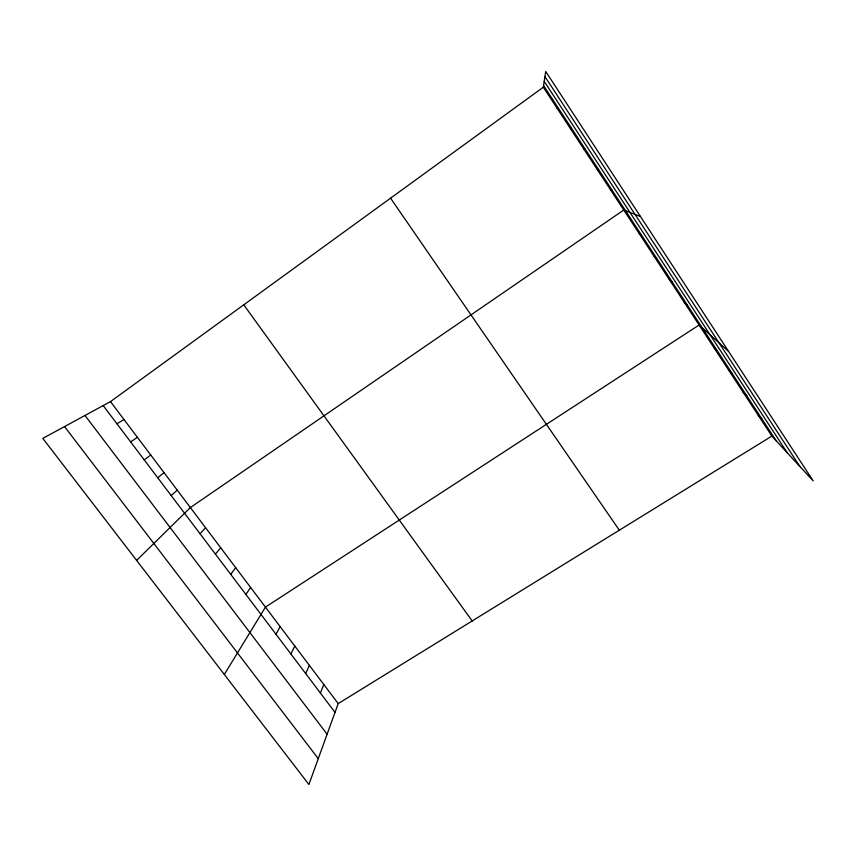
<?xml version="1.0" encoding="UTF-8"?>
<svg xmlns="http://www.w3.org/2000/svg" width="856" height="856" viewBox="0 0 856 856"><rect width="100%" height="100%" fill="white"/><g stroke="black" fill="none" stroke-linecap="round" stroke-linejoin="round"><path stroke-width="1.28" d="M543.314 87.226L545.732 71.497L813.2 480.922L771.866 436.1L543.314 87.226L110.488 401.614L42.8 438.379L308.909 784.503L338.195 703.6L771.866 436.1M320.39 693.039L323.825 684.543M556.924 108.006L557.438 106.743M305.678 673.565L309.358 665.369M290.88 653.973L294.806 646.066M275.974 634.253L280.169 626.656M224.326 674.475L265.435 607.118L699.095 325.013L728.574 351.377M245.897 594.438L250.615 587.451M230.713 574.344L235.7 567.667M215.423 554.11L220.688 547.754M570.449 128.657L571.23 127.801M200.047 533.759L205.579 527.724M136.618 560.402L190.374 507.555L623.757 210.02L640.438 216.472M171.189 495.57L177.246 490.146M157.739 477.776L164.042 472.63M144.225 459.875L150.763 455.018M130.626 441.878L137.409 437.32M116.951 423.774L123.992 419.515M583.899 149.19L584.926 148.719M597.263 169.584L598.547 169.509M610.553 189.861L612.083 190.171M639.036 233.335L641.091 234.469M654.209 256.5L656.541 258.052M669.274 279.495L671.885 281.474M684.233 302.329L687.111 304.736M713.851 347.536L717.253 350.757M728.499 369.91L732.169 373.526M743.062 392.123L746.978 396.146M757.517 414.186L761.69 418.595M64.532 426.577L318.261 758.651M84.99 415.47L327.11 734.223M103.191 405.573L335.017 712.385M110.488 401.614L338.195 703.6M243.757 304.811L472.18 620.953M390.571 198.175L619.327 530.196M544.951 76.612L799.857 466.445M544.213 81.374L787.36 452.899M543.571 85.557L776.296 440.894"/></g></svg>
